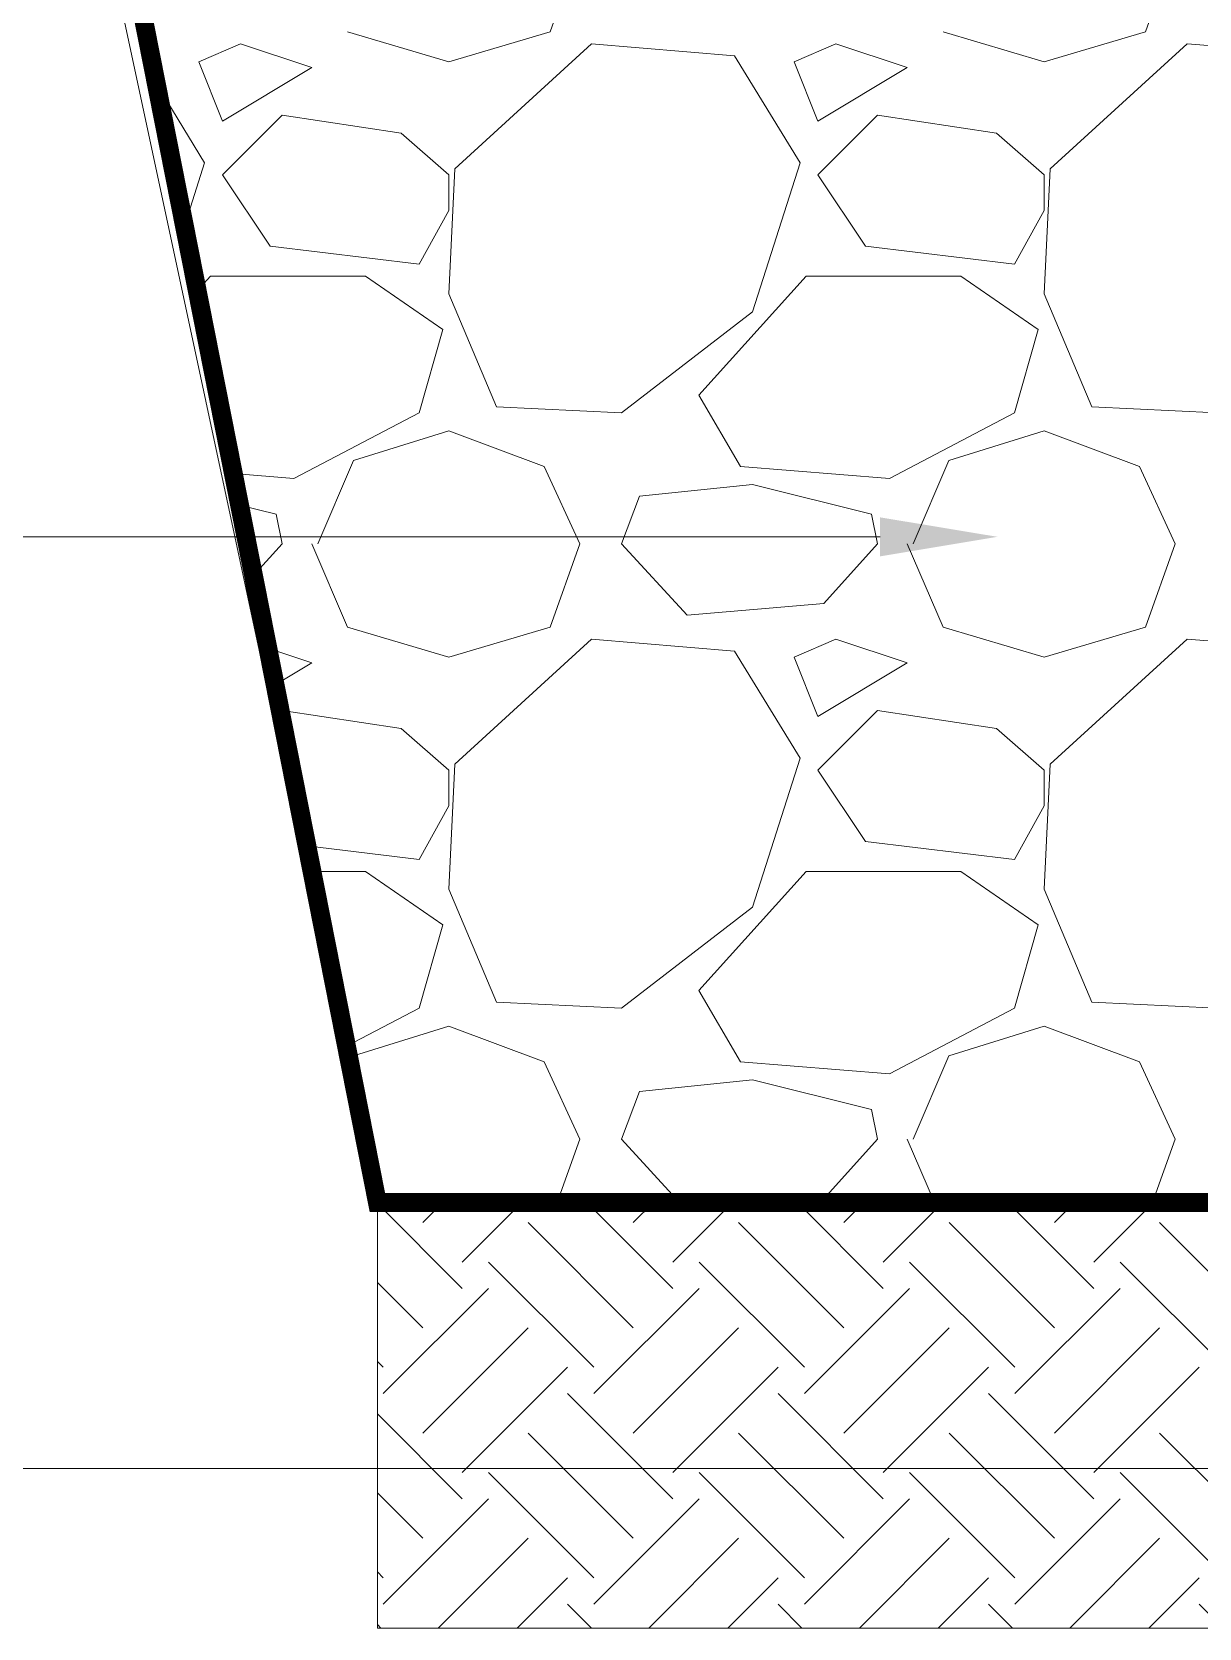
# Model space of a CAD drawing. Header units: millimetres. Extents: x -1245 to 7283, y 1609 to 4579.
# Drawn here: x 6245.1 to 6369.2, y 3531.1 to 3700.9 of the extents above; entities that cross this region are included whole.
import ezdxf

# ---------------------------------------------------------------- set-up
doc = ezdxf.new("R2010")
doc.units = ezdxf.units.MM

msp = doc.modelspace()

# ---------------------------------------------------------------- linework, layer by layer
at = {"lineweight": 5}
for p, q in [((6281.85, 3576.37), (6239.05, 3776.24)), ((6335.32, 3647.18), (6182.93, 3647.18)), ((6429.61, 3576.37), (6281.85, 3576.37)), ((6281.85, 3576.37), (6577.38, 3576.37)), ((6281.85, 3531.09), (6281.85, 3576.37)), ((6380.75, 3548.06), (6182.93, 3548.06)), ((6577.38, 3531.09), (6281.85, 3531.09))]:
    msp.add_line(p, q, dxfattribs=at)
at = {"linetype": 'Continuous', "lineweight": 5}
for p, q in [((6300.21, 3700.89), (6303.38, 3709.75)), ((6363.54, 3700.89), (6366.71, 3709.75)), ((6278.68, 3700.89), (6289.44, 3697.72)), ((6289.44, 3697.72), (6300.21, 3700.89)), ((6342.01, 3700.89), (6352.77, 3697.72)), ((6352.77, 3697.72), (6363.54, 3700.89)), ((6267.28, 3699.62), (6262.85, 3697.72)), ((6274.88, 3697.09), (6267.28, 3699.62)), ((6304.64, 3699.62), (6290.08, 3686.32)), ((6319.84, 3698.36), (6304.64, 3699.62)), ((6326.81, 3686.96), (6319.84, 3698.36)), ((6330.61, 3699.62), (6326.18, 3697.72)), ((6338.21, 3697.09), (6330.61, 3699.62)), ((6367.97, 3699.62), (6353.41, 3686.32)), ((6383.17, 3698.36), (6367.97, 3699.62)), ((6262.85, 3697.72), (6265.38, 3691.39)), ((6265.38, 3691.39), (6274.88, 3697.09)), ((6326.18, 3697.72), (6328.71, 3691.39)), ((6328.71, 3691.39), (6338.21, 3697.09)), ((6263.48, 3686.96), (6258.34, 3695.36)), ((6271.71, 3692.02), (6265.38, 3685.69)), ((6284.38, 3690.12), (6271.71, 3692.02)), ((6335.04, 3692.02), (6328.71, 3685.69)), ((6347.71, 3690.12), (6335.04, 3692.02)), ((6289.44, 3685.69), (6284.38, 3690.12)), ((6352.77, 3685.69), (6347.71, 3690.12)), ((6261.33, 3680.24), (6263.48, 3686.96)), ((6290.08, 3686.32), (6289.44, 3673.02)), ((6321.74, 3671.12), (6326.81, 3686.96)), ((6353.41, 3686.32), (6352.77, 3673.02)), ((6265.38, 3685.69), (6270.45, 3678.09)), ((6289.44, 3681.89), (6289.44, 3685.69)), ((6328.71, 3685.69), (6333.77, 3678.09)), ((6352.77, 3681.89), (6352.77, 3685.69)), ((6286.28, 3676.19), (6289.44, 3681.89)), ((6349.61, 3676.19), (6352.77, 3681.89)), ((6270.45, 3678.09), (6286.28, 3676.19)), ((6333.77, 3678.09), (6349.61, 3676.19)), ((6262.69, 3673.34), (6264.11, 3674.92)), ((6264.11, 3674.92), (6280.58, 3674.92)), ((6280.58, 3674.92), (6288.81, 3669.22)), ((6316.04, 3662.26), (6327.44, 3674.92)), ((6327.44, 3674.92), (6343.91, 3674.92)), ((6343.91, 3674.92), (6352.14, 3669.22)), ((6289.44, 3673.02), (6294.51, 3660.99)), ((6352.77, 3673.02), (6357.84, 3660.99)), ((6307.81, 3660.36), (6321.74, 3671.12)), ((6288.81, 3669.22), (6286.28, 3660.36)), ((6352.14, 3669.22), (6349.61, 3660.36)), ((6294.51, 3660.99), (6307.81, 3660.36)), ((6320.48, 3654.66), (6316.04, 3662.26)), ((6357.84, 3660.99), (6371.14, 3660.36)), ((6286.28, 3660.36), (6272.98, 3653.39)), ((6349.61, 3660.36), (6336.31, 3653.39)), ((6279.31, 3655.29), (6289.44, 3658.46)), ((6289.44, 3658.46), (6299.58, 3654.66)), ((6342.64, 3655.29), (6352.77, 3658.46)), ((6352.77, 3658.46), (6362.91, 3654.66)), ((6275.51, 3646.43), (6279.31, 3655.29)), ((6299.58, 3654.66), (6303.38, 3646.43)), ((6336.31, 3653.39), (6320.48, 3654.66)), ((6338.84, 3646.43), (6342.64, 3655.29)), ((6362.91, 3654.66), (6366.71, 3646.43)), ((6272.98, 3653.39), (6266.53, 3653.91)), ((6321.74, 3652.76), (6309.71, 3651.49)), ((6334.41, 3649.59), (6321.74, 3652.76)), ((6307.81, 3646.43), (6309.71, 3651.49)), ((6271.08, 3649.59), (6267.19, 3650.56)), ((6271.71, 3646.43), (6271.08, 3649.59)), ((6335.04, 3646.43), (6334.41, 3649.59)), ((6271.71, 3646.43), (6268.67, 3643.05)), ((6274.88, 3646.43), (6278.68, 3637.56)), ((6300.21, 3637.56), (6303.38, 3646.43)), ((6314.78, 3638.83), (6307.81, 3646.43)), ((6335.04, 3646.43), (6329.34, 3640.09)), ((6338.21, 3646.43), (6342.01, 3637.56)), ((6363.54, 3637.56), (6366.71, 3646.43)), ((6329.34, 3640.09), (6314.78, 3638.83)), ((6278.68, 3637.56), (6289.44, 3634.39)), ((6289.44, 3634.39), (6300.21, 3637.56)), ((6342.01, 3637.56), (6352.77, 3634.39)), ((6352.77, 3634.39), (6363.54, 3637.56)), ((6304.64, 3636.29), (6290.08, 3622.99)), ((6319.84, 3635.03), (6304.64, 3636.29)), ((6330.61, 3636.29), (6326.18, 3634.39)), ((6338.21, 3633.76), (6330.61, 3636.29)), ((6367.97, 3636.29), (6353.41, 3622.99)), ((6383.17, 3635.03), (6367.97, 3636.29)), ((6274.88, 3633.76), (6270.2, 3635.32)), ((6270.97, 3631.42), (6274.88, 3633.76)), ((6326.81, 3623.63), (6319.84, 3635.03)), ((6326.18, 3634.39), (6328.71, 3628.06)), ((6328.71, 3628.06), (6338.21, 3633.76)), ((6271.71, 3628.69), (6271.54, 3628.52)), ((6284.38, 3626.79), (6271.71, 3628.69)), ((6335.04, 3628.69), (6328.71, 3622.36)), ((6347.71, 3626.79), (6335.04, 3628.69)), ((6289.44, 3622.36), (6284.38, 3626.79)), ((6352.77, 3622.36), (6347.71, 3626.79)), ((6321.74, 3607.79), (6326.81, 3623.63)), ((6290.08, 3622.99), (6289.44, 3609.69)), ((6289.44, 3618.56), (6289.44, 3622.36)), ((6328.71, 3622.36), (6333.77, 3614.76)), ((6353.41, 3622.99), (6352.77, 3609.69)), ((6352.77, 3618.56), (6352.77, 3622.36)), ((6286.28, 3612.86), (6289.44, 3618.56)), ((6349.61, 3612.86), (6352.77, 3618.56)), ((6274.36, 3614.29), (6286.28, 3612.86)), ((6333.77, 3614.76), (6349.61, 3612.86)), ((6274.89, 3611.59), (6280.58, 3611.59)), ((6280.58, 3611.59), (6288.81, 3605.89)), ((6316.04, 3598.93), (6327.44, 3611.59)), ((6327.44, 3611.59), (6343.91, 3611.59)), ((6343.91, 3611.59), (6352.14, 3605.89)), ((6289.44, 3609.69), (6294.51, 3597.66)), ((6352.77, 3609.69), (6357.84, 3597.66)), ((6307.81, 3597.03), (6321.74, 3607.79)), ((6288.81, 3605.89), (6286.28, 3597.03)), ((6352.14, 3605.89), (6349.61, 3597.03)), ((6320.48, 3591.33), (6316.04, 3598.93)), ((6286.28, 3597.03), (6278.56, 3592.99)), ((6294.51, 3597.66), (6307.81, 3597.03)), ((6349.61, 3597.03), (6336.31, 3590.06)), ((6357.84, 3597.66), (6371.14, 3597.03)), ((6279.31, 3591.96), (6289.44, 3595.13)), ((6289.44, 3595.13), (6299.58, 3591.33)), ((6342.64, 3591.96), (6352.77, 3595.13)), ((6352.77, 3595.13), (6362.91, 3591.33)), ((6278.94, 3591.09), (6279.31, 3591.96)), ((6299.58, 3591.33), (6303.38, 3583.1)), ((6336.31, 3590.06), (6320.48, 3591.33)), ((6338.84, 3583.1), (6342.64, 3591.96)), ((6362.91, 3591.33), (6366.71, 3583.1)), ((6307.81, 3583.1), (6309.71, 3588.16)), ((6321.74, 3589.43), (6309.71, 3588.16)), ((6334.41, 3586.26), (6321.74, 3589.43)), ((6335.04, 3583.1), (6334.41, 3586.26)), ((6300.97, 3576.37), (6303.38, 3583.1)), ((6313.98, 3576.37), (6307.81, 3583.1)), ((6335.04, 3583.1), (6329.34, 3576.76)), ((6338.21, 3583.1), (6341.09, 3576.37)), ((6364.3, 3576.37), (6366.71, 3583.1)), ((6290.88, 3567.23), (6281.85, 3576.26)), ((6286.68, 3574.22), (6288.82, 3576.37)), ((6290.88, 3570.03), (6297.22, 3576.37)), ((6313.27, 3567.23), (6304.13, 3576.37)), ((6309.07, 3574.22), (6311.21, 3576.37)), ((6313.27, 3570.03), (6319.61, 3576.37)), ((6329.34, 3576.76), (6324.78, 3576.37)), ((6335.66, 3567.23), (6326.52, 3576.37)), ((6331.46, 3574.22), (6333.6, 3576.37)), ((6335.66, 3570.03), (6342, 3576.37)), ((6358.05, 3567.23), (6348.91, 3576.37)), ((6353.85, 3574.22), (6355.99, 3576.37)), ((6358.05, 3570.03), (6364.39, 3576.37)), ((6309.07, 3563.03), (6297.87, 3574.22)), ((6331.46, 3563.03), (6320.26, 3574.22)), ((6353.85, 3563.03), (6342.65, 3574.22)), ((6376.24, 3563.03), (6365.04, 3574.22)), ((6304.87, 3558.83), (6293.67, 3570.03)), ((6327.26, 3558.83), (6316.06, 3570.03)), ((6349.65, 3558.83), (6338.45, 3570.03)), ((6372.04, 3558.83), (6360.85, 3570.03)), ((6286.68, 3563.03), (6281.85, 3567.86)), ((6282.48, 3556.03), (6293.67, 3567.23)), ((6304.87, 3556.03), (6316.06, 3567.23)), ((6327.26, 3556.03), (6338.45, 3567.23)), ((6349.65, 3556.03), (6360.85, 3567.23)), ((6286.68, 3551.83), (6297.87, 3563.03)), ((6309.07, 3551.83), (6320.26, 3563.03)), ((6331.46, 3551.83), (6342.65, 3563.03)), ((6353.85, 3551.83), (6365.04, 3563.03)), ((6282.48, 3558.83), (6281.85, 3559.46)), ((6290.88, 3547.64), (6302.07, 3558.83)), ((6313.27, 3547.64), (6324.46, 3558.83)), ((6335.66, 3547.64), (6346.85, 3558.83)), ((6358.05, 3547.64), (6369.24, 3558.83)), ((6313.27, 3544.84), (6302.07, 3556.03)), ((6335.66, 3544.84), (6324.46, 3556.03)), ((6358.05, 3544.84), (6346.85, 3556.03)), ((6290.88, 3544.84), (6281.85, 3553.87)), ((6309.07, 3540.64), (6297.87, 3551.83)), ((6331.46, 3540.64), (6320.26, 3551.83)), ((6353.85, 3540.64), (6342.65, 3551.83)), ((6376.24, 3540.64), (6365.04, 3551.83)), ((6304.87, 3536.44), (6293.67, 3547.64)), ((6327.26, 3536.44), (6316.06, 3547.64)), ((6349.65, 3536.44), (6338.45, 3547.64)), ((6372.04, 3536.44), (6360.85, 3547.64)), ((6286.68, 3540.64), (6281.85, 3545.47)), ((6282.48, 3533.64), (6293.67, 3544.84)), ((6304.87, 3533.64), (6316.06, 3544.84)), ((6327.26, 3533.64), (6338.45, 3544.84)), ((6349.65, 3533.64), (6360.85, 3544.84)), ((6288.33, 3531.09), (6297.87, 3540.64)), ((6310.72, 3531.09), (6320.26, 3540.64)), ((6333.11, 3531.09), (6342.65, 3540.64)), ((6355.5, 3531.09), (6365.04, 3540.64)), ((6282.48, 3536.44), (6281.85, 3537.07)), ((6296.72, 3531.09), (6302.07, 3536.44)), ((6319.11, 3531.09), (6324.46, 3536.44)), ((6341.5, 3531.09), (6346.85, 3536.44)), ((6363.89, 3531.09), (6369.24, 3536.44)), ((6304.62, 3531.09), (6302.07, 3533.64)), ((6327.01, 3531.09), (6324.46, 3533.64)), ((6349.4, 3531.09), (6346.85, 3533.64)), ((6371.79, 3531.09), (6369.24, 3533.64)), ((6282.23, 3531.09), (6281.85, 3531.48))]:
    msp.add_line(p, q, dxfattribs=at)
at = {"lineweight": 5, "const_width": 2}
msp.add_lwpolyline([(6577.38, 3576.37), (6604.46, 3713.44), (6254.77, 3713.44), (6281.85, 3576.37)], close=True, dxfattribs=at)
at = {"lineweight": 5}
msp.add_solid([(6335.32, 3649.25), (6347.79, 3647.18), (6335.32, 3645.1)], dxfattribs=at)

doc.saveas('drawing.dxf')
